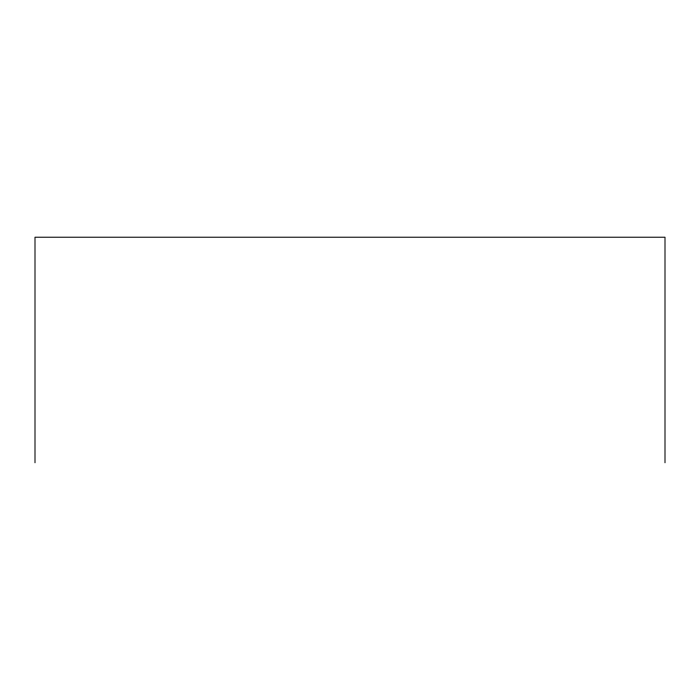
<?xml version="1.0" encoding="UTF-8"?>
<svg xmlns="http://www.w3.org/2000/svg" width="700" height="700" viewBox="0 0 700 700"><rect width="100%" height="100%" fill="white"/><g stroke="black" fill="none" stroke-linecap="round" stroke-linejoin="round"><path stroke-width="1.05" d="M665 462.779L665 237.221L35 237.221L35 462.779"/></g></svg>
